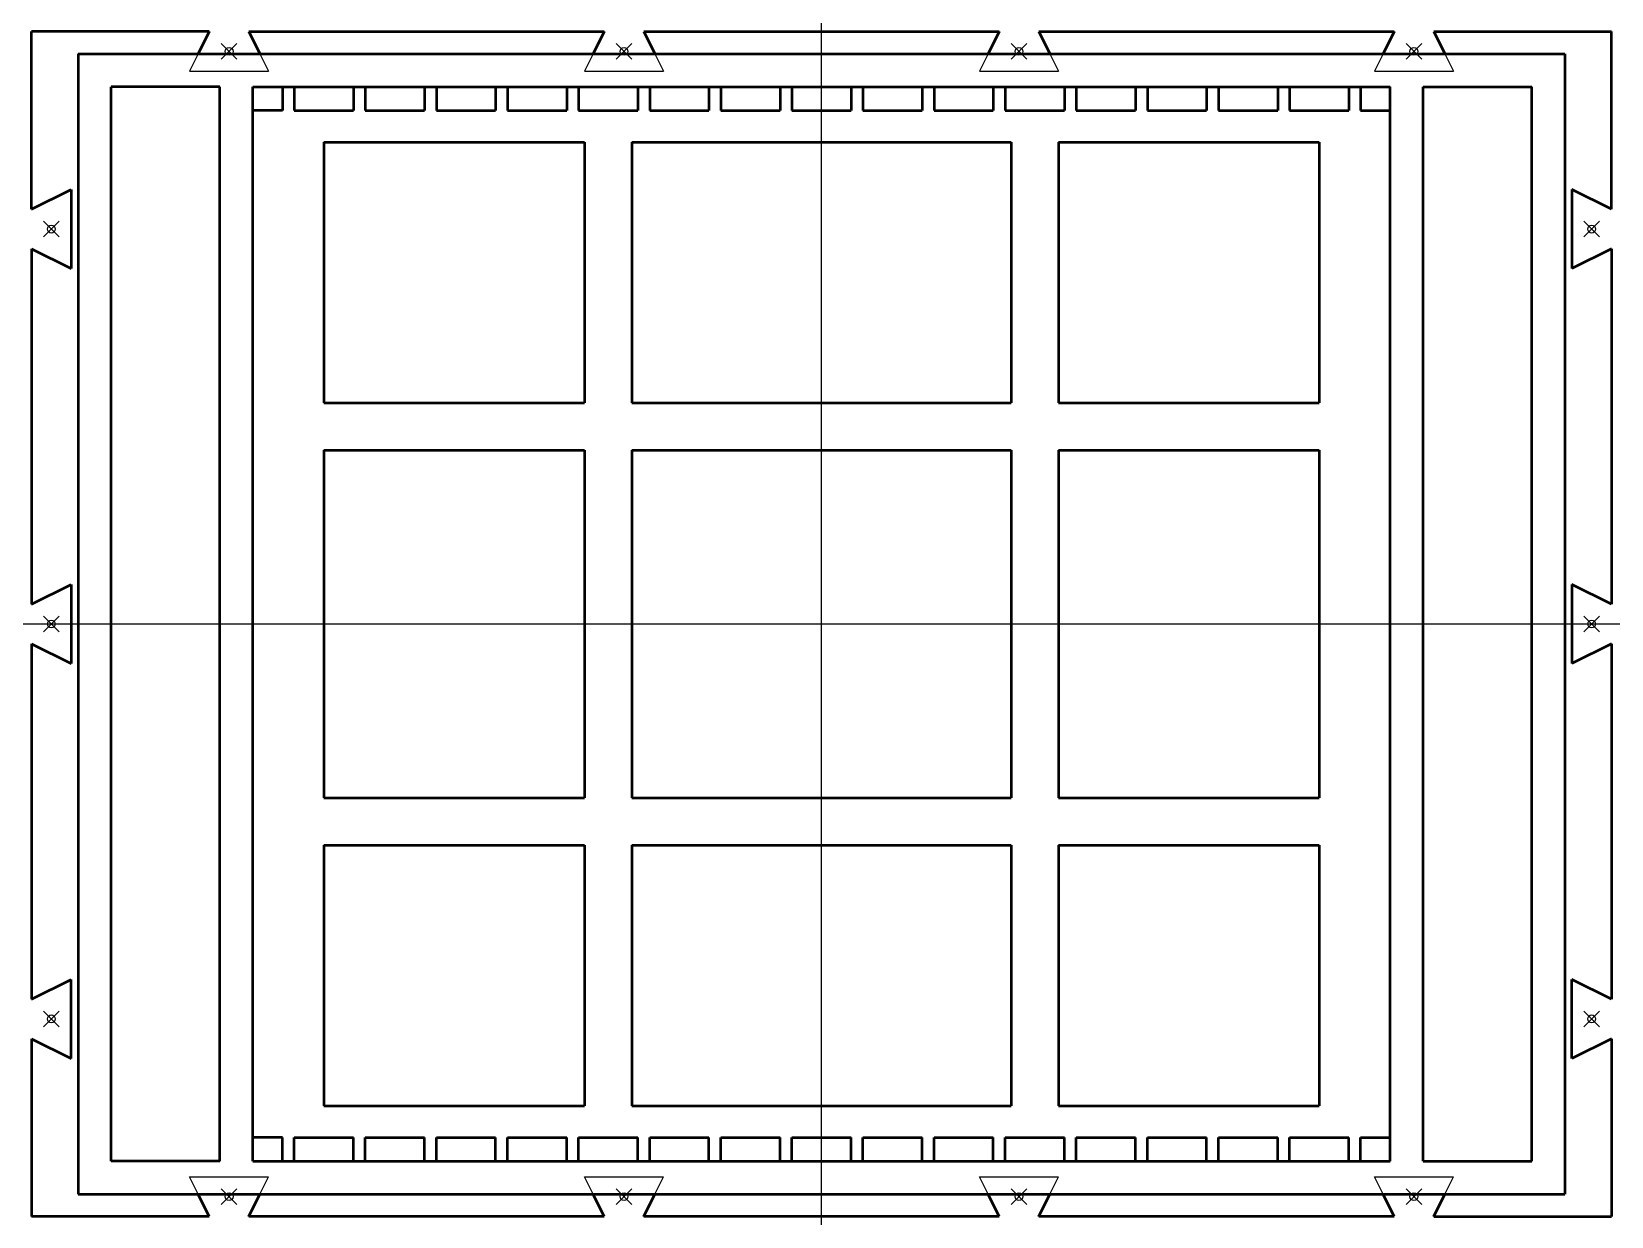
# Model space of a CAD drawing. Header units: millimetres. Extents: x 0 to 200, y 0 to 150.
import ezdxf

# ---------------------------------------------------------------- set-up
doc = ezdxf.new("R2010")
doc.units = ezdxf.units.MM
doc.header["$PDMODE"] = 35
doc.linetypes.add('ACAD_ISO02W100', pattern=[15, 12, -3])
doc.layers.get('0').update_dxf_attribs({"lineweight": 25})
doc.layers.add('construction', color=30, linetype='Continuous', lineweight=25, plot=False)
doc.layers.add('hidden', color=176, linetype='ACAD_ISO02W100', lineweight=25, true_color=0x000080)
doc.layers.add('visible', color=16, linetype='Continuous', lineweight=50, true_color=0x800000, plot=False)

msp = doc.modelspace()

# ---------------------------------------------------------------- linework, layer by layer
for p in [(25, 147.5), (75, 147.5), (125, 147.5), (175, 147.5), (2.5, 125), (197.5, 125), (2.5, 75), (197.5, 75), (2.5, 25), (197.5, 25), (25, 2.5), (75, 2.5), (125, 2.5), (175, 2.5)]:
    msp.add_point(p)
at = {"layer": 'construction'}
for p, direction in [((100, 97), (0, 1)), ((76, 75), (1, 0))]:
    msp.add_xline(p, direction, dxfattribs=at)
at = {"layer": 'hidden'}
for p, q in [((21.09375, 147.1875), (20, 145)), ((28.90625, 147.1875), (30, 145)), ((71.09375, 147.1875), (70, 145)), ((78.90625, 147.1875), (80, 145)), ((121.09375, 147.1875), (120, 145)), ((128.90625, 147.1875), (130, 145)), ((171.09375, 147.1875), (170, 145)), ((178.90625, 147.1875), (180, 145)), ((20, 145), (30, 145)), ((70, 145), (80, 145)), ((120, 145), (130, 145)), ((170, 145), (180, 145)), ((20, 5), (30, 5)), ((21.09375, 2.8125), (20, 5)), ((28.90625, 2.8125), (30, 5)), ((70, 5), (80, 5)), ((71.09375, 2.8125), (70, 5)), ((78.90625, 2.8125), (80, 5)), ((120, 5), (130, 5)), ((121.09375, 2.8125), (120, 5)), ((128.90625, 2.8125), (130, 5)), ((170, 5), (180, 5)), ((171.09375, 2.8125), (170, 5)), ((178.90625, 2.8125), (180, 5))]:
    msp.add_line(p, q, dxfattribs=at)
at = {"layer": 'visible'}
for p, q in [((0, 127.5), (0, 150)), ((22.5, 150), (0, 150)), ((22.5, 150), (21.09375, 147.1875)), ((27.5, 150), (28.90625, 147.1875)), ((27.5, 150), (72.5, 150)), ((72.5, 150), (71.09375, 147.1875)), ((77.5, 150), (78.90625, 147.1875)), ((77.5, 150), (122.5, 150)), ((122.5, 150), (121.09375, 147.1875)), ((127.5, 150), (128.90625, 147.1875)), ((127.5, 150), (172.5, 150)), ((172.5, 150), (171.09375, 147.1875)), ((177.5, 150), (178.90625, 147.1875)), ((177.5, 150), (200, 150)), ((200, 127.5), (200, 150)), ((5.875, 147.1875), (5.875, 2.8125)), ((5.875, 147.1875), (194.125, 147.1875)), ((194.125, 147.1875), (194.125, 2.8125)), ((10.0625, 7), (10.0625, 143)), ((23.8125, 143), (10.0625, 143)), ((23.8125, 7), (23.8125, 143)), ((28, 143), (172, 143)), ((28, 7), (28, 143)), ((31.75, 143), (31.75, 140)), ((33.25, 143), (33.25, 140)), ((40.75, 143), (40.75, 140)), ((42.25, 143), (42.25, 140)), ((49.75, 143), (49.75, 140)), ((51.25, 143), (51.25, 140)), ((58.75, 143), (58.75, 140)), ((60.25, 143), (60.25, 140)), ((67.75, 143), (67.75, 140)), ((69.25, 143), (69.25, 140)), ((76.75, 143), (76.75, 140)), ((78.25, 143), (78.25, 140)), ((85.75, 143), (85.75, 140)), ((87.25, 143), (87.25, 140)), ((94.75, 143), (94.75, 140)), ((96.25, 143), (96.25, 140)), ((103.75, 143), (103.75, 140)), ((105.25, 143), (105.25, 140)), ((112.75, 143), (112.75, 140)), ((114.25, 143), (114.25, 140)), ((121.75, 143), (121.75, 140)), ((123.25, 143), (123.25, 140)), ((130.75, 143), (130.75, 140)), ((132.25, 143), (132.25, 140)), ((139.75, 143), (139.75, 140)), ((141.25, 143), (141.25, 140)), ((148.75, 143), (148.75, 140)), ((150.25, 143), (150.25, 140)), ((157.75, 143), (157.75, 140)), ((159.25, 143), (159.25, 140)), ((166.75, 143), (166.75, 140)), ((168.25, 143), (168.25, 140)), ((172, 7), (172, 143)), ((176.1875, 7), (176.1875, 143)), ((176.1875, 143), (189.9375, 143)), ((189.9375, 7), (189.9375, 143)), ((31.75, 140), (28, 140)), ((33.25, 140), (40.75, 140)), ((42.25, 140), (49.75, 140)), ((51.25, 140), (58.75, 140)), ((60.25, 140), (67.75, 140)), ((69.25, 140), (76.75, 140)), ((78.25, 140), (85.75, 140)), ((87.25, 140), (94.75, 140)), ((96.25, 140), (103.75, 140)), ((105.25, 140), (112.75, 140)), ((114.25, 140), (121.75, 140)), ((123.25, 140), (130.75, 140)), ((132.25, 140), (139.75, 140)), ((141.25, 140), (148.75, 140)), ((150.25, 140), (157.75, 140)), ((159.25, 140), (166.75, 140)), ((168.25, 140), (172, 140)), ((37, 136), (37, 103)), ((37, 136), (70, 136)), ((70, 136), (70, 103)), ((76, 136), (76, 103)), ((76, 136), (124, 136)), ((124, 136), (124, 103)), ((130, 136), (130, 103)), ((130, 136), (163, 136)), ((163, 136), (163, 103)), ((0, 127.5), (5, 130)), ((5, 130), (5, 120)), ((195, 130), (195, 120)), ((200, 127.5), (195, 130)), ((0, 122.5), (5, 120)), ((0, 122.5), (0, 77.5)), ((200, 122.5), (195, 120)), ((200, 122.5), (200, 77.5)), ((37, 103), (70, 103)), ((76, 103), (124, 103)), ((130, 103), (163, 103)), ((37, 97), (37, 53)), ((37, 97), (70, 97)), ((70, 97), (70, 53)), ((76, 97), (76, 53)), ((76, 97), (124, 97)), ((124, 97), (124, 53)), ((130, 97), (130, 53)), ((130, 97), (163, 97)), ((163, 97), (163, 53)), ((0, 77.5), (5, 80)), ((5, 80), (5, 70)), ((195, 80), (195, 70)), ((200, 77.5), (195, 80)), ((0, 72.5), (5, 70)), ((0, 72.5), (0, 27.5)), ((200, 72.5), (195, 70)), ((200, 72.5), (200, 27.5)), ((37, 53), (70, 53)), ((76, 53), (124, 53)), ((130, 53), (163, 53)), ((37, 47), (37, 14)), ((37, 47), (70, 47)), ((70, 47), (70, 14)), ((76, 47), (76, 14)), ((76, 47), (124, 47)), ((124, 47), (124, 14)), ((130, 47), (130, 14)), ((130, 47), (163, 47)), ((163, 47), (163, 14)), ((200, 27.5), (195, 30)), ((195, 20), (195, 30)), ((0, 27.5), (5, 30)), ((5, 20), (5, 30)), ((0, 22.5), (5, 20)), ((0, 22.5), (0, 0)), ((200, 22.5), (195, 20)), ((200, 22.5), (200, 0)), ((37, 14), (70, 14)), ((76, 14), (124, 14)), ((130, 14), (163, 14)), ((31.75, 10), (28, 10)), ((31.75, 7), (31.75, 10)), ((33.25, 10), (40.75, 10)), ((33.25, 7), (33.25, 10)), ((40.75, 7), (40.75, 10)), ((42.25, 10), (49.75, 10)), ((42.25, 7), (42.25, 10)), ((49.75, 7), (49.75, 10)), ((51.25, 10), (58.75, 10)), ((51.25, 7), (51.25, 10)), ((58.75, 7), (58.75, 10)), ((60.25, 10), (67.75, 10)), ((60.25, 7), (60.25, 10)), ((67.75, 7), (67.75, 10)), ((69.25, 10), (76.75, 10)), ((69.25, 7), (69.25, 10)), ((76.75, 7), (76.75, 10)), ((78.25, 10), (85.75, 10)), ((78.25, 7), (78.25, 10)), ((85.75, 7), (85.75, 10)), ((87.25, 10), (94.75, 10)), ((87.25, 7), (87.25, 10)), ((94.75, 7), (94.75, 10)), ((96.25, 10), (103.75, 10)), ((96.25, 7), (96.25, 10)), ((103.75, 7), (103.75, 10)), ((105.25, 10), (112.75, 10)), ((105.25, 7), (105.25, 10)), ((112.75, 7), (112.75, 10)), ((114.25, 10), (121.75, 10)), ((114.25, 7), (114.25, 10)), ((121.75, 7), (121.75, 10)), ((123.25, 10), (130.75, 10)), ((123.25, 7), (123.25, 10)), ((130.75, 7), (130.75, 10)), ((132.25, 10), (139.75, 10)), ((132.25, 7), (132.25, 10)), ((139.75, 7), (139.75, 10)), ((141.25, 10), (148.75, 10)), ((141.25, 7), (141.25, 10)), ((148.75, 7), (148.75, 10)), ((150.25, 10), (157.75, 10)), ((150.25, 7), (150.25, 10)), ((157.75, 7), (157.75, 10)), ((159.25, 10), (166.75, 10)), ((159.25, 7), (159.25, 10)), ((166.75, 7), (166.75, 10)), ((168.25, 7), (168.25, 10)), ((168.25, 10), (172, 10)), ((23.8125, 7), (10.0625, 7)), ((28, 7), (172, 7)), ((176.1875, 7), (189.9375, 7)), ((5.875, 2.8125), (194.125, 2.8125)), ((22.5, 0), (21.09375, 2.8125)), ((27.5, 0), (28.90625, 2.8125)), ((72.5, 0), (71.09375, 2.8125)), ((77.5, 0), (78.90625, 2.8125)), ((122.5, 0), (121.09375, 2.8125)), ((127.5, 0), (128.90625, 2.8125)), ((172.5, 0), (171.09375, 2.8125)), ((177.5, 0), (178.90625, 2.8125)), ((22.5, 0), (0, 0)), ((72.5, 0), (27.5, 0)), ((122.5, 0), (77.5, 0)), ((172.5, 0), (127.5, 0)), ((177.5, 0), (200, 0))]:
    msp.add_line(p, q, dxfattribs=at)

doc.saveas('drawing.dxf')
